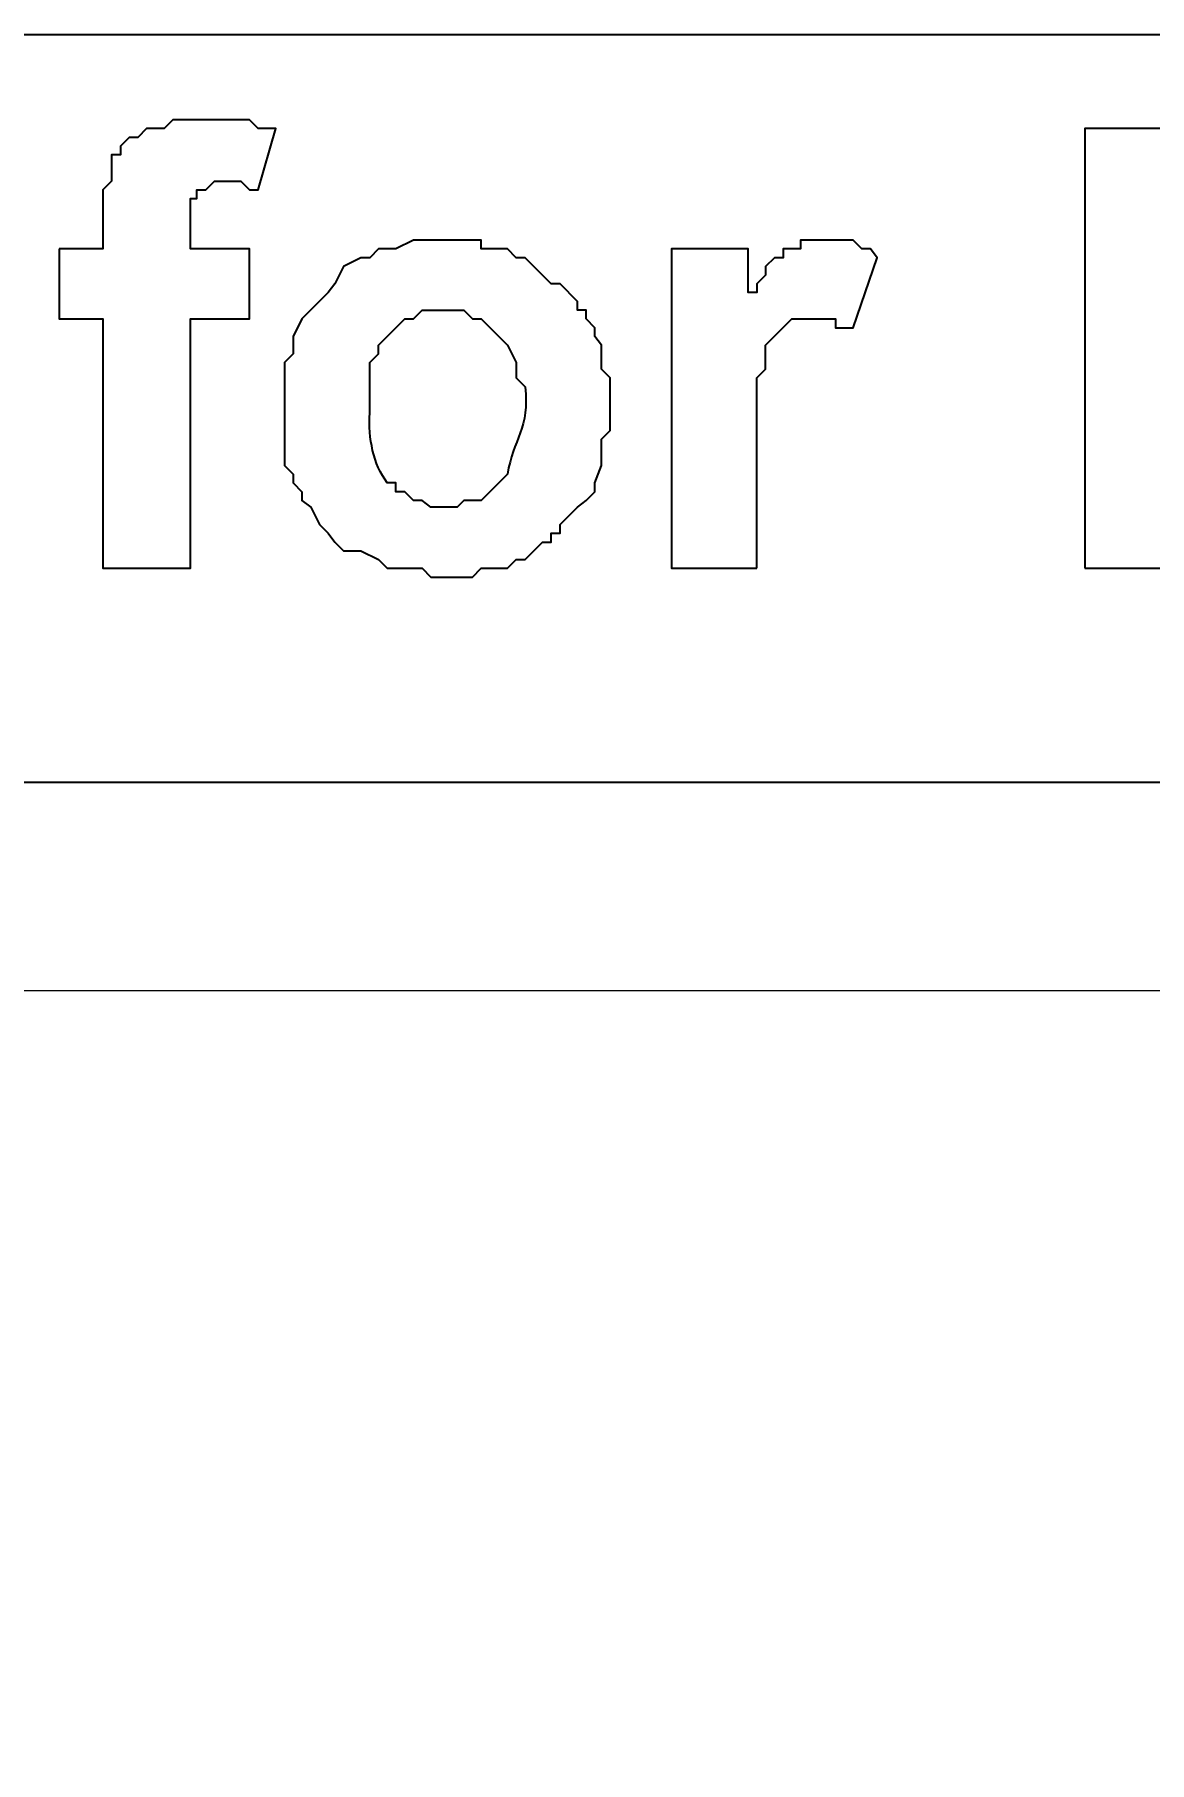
# Model space of a CAD drawing. Header units: millimetres. Extents: x -109 to -14.2, y -107.5 to -24.7.
# Drawn here: x -61.57 to -58.28, y -99.88 to -94.78 of the extents above; entities that cross this region are included whole.
import ezdxf

# ---------------------------------------------------------------- set-up
doc = ezdxf.new("R2010")
doc.units = ezdxf.units.MM
doc.header["$MEASUREMENT"] = 0
doc.layers.add('layer 1', color=7, linetype='Continuous')
doc.styles.get("Standard").update_dxf_attribs({"font": 'Deng.ttf'})
doc.dimstyles.get("Standard").update_dxf_attribs({"dimscale": 20, "dimtxt": 0.18, "dimasz": 0.18, "dimexe": 0.18, "dimexo": 0.0625, "dimgap": 0.09, "dimtad": 0, "dimtih": 1, "dimtoh": 1, "dimdec": 1, "dimzin": 0, "dimdsep": 46, "dimtxsty": 'Standard', "dimcen": 0.09, "dimadec": 0, "dimazin": 0, "dimtfac": 1, "dimtdec": 1, "dimtofl": 0, "dimtmove": 0, "dimatfit": 3, "dimfxl": 1, "dimtolj": 1, "dimtzin": 0, "dimarcsym": 0})

# ---------------------------------------------------------------- blocks, each defined once
blk = doc.blocks.new('*D4')
at = {"color": 0, "lineweight": -2, "transparency": 16777216}
for p, q in [((-87.8141, -96.3616), (-87.8141, -107.5402)), ((-30.8298, -96.3616), (-30.8298, -107.5402)), ((-84.2141, -103.9402), (-65.8407, -103.9402)), ((-34.4298, -103.9402), (-52.8032, -103.9402))]:
    blk.add_line(p, q, dxfattribs=at)
at = {"color": 0, "transparency": 16777216}
for points in [[(-84.2141, -103.3402), (-84.2141, -104.5402), (-87.8141, -103.9402)], [(-34.4298, -103.3402), (-34.4298, -104.5402), (-30.8298, -103.9402)]]:
    blk.add_solid(points, dxfattribs=at)
at = {"layer": 'Defpoints', "color": 0, "transparency": 16777216}
for p in [(-87.8141, -95.1116), (-30.8298, -95.1116), (-30.8298, -103.9402)]:
    blk.add_point(p, dxfattribs=at)
at = {"color": 0, "transparency": 16777216, "insert": (-59.3219, -103.9402), "char_height": 3.6, "attachment_point": 5}
blk.add_mtext('\\A1;57.0', dxfattribs=at)

msp = doc.modelspace()

# ---------------------------------------------------------------- linework, layer by layer
at = {"layer": 'layer 1', "color": 0}
for points, knots in [([(-75.7977, -94.7825), (-75.7977, -94.7825), (-75.7977, -96.9896), (-75.7977, -96.9896), (-75.7977, -96.9896), (-75.7977, -96.9896), (-42.8462, -96.9896), (-42.8462, -96.9896), (-42.8462, -96.9896), (-42.8462, -96.9896), (-42.8462, -94.7825), (-42.8462, -94.7825), (-42.8462, -94.7825), (-42.8462, -94.7825), (-75.7977, -94.7825), (-75.7977, -94.7825)], [0, 0, 0, 0, 0.2, 0.2, 0.2, 0.2, 0.4, 0.4, 0.4, 0.4, 0.6, 0.6, 0.6, 0.6, 1, 1, 1, 1]), ([(-61.4968, -95.415), (-61.4968, -95.415), (-61.3677, -95.415), (-61.3677, -95.415), (-61.3677, -95.415), (-61.3677, -95.415), (-61.3677, -95.2407), (-61.3677, -95.2407), (-61.3677, -95.2407), (-61.3677, -95.2407), (-61.3419, -95.2149), (-61.3419, -95.2149), (-61.3419, -95.2149), (-61.3419, -95.2149), (-61.3419, -95.1375), (-61.3419, -95.1375), (-61.3419, -95.1375), (-61.3419, -95.1375), (-61.3161, -95.1375), (-61.3161, -95.1375), (-61.3161, -95.1375), (-61.3161, -95.1375), (-61.3161, -95.1116), (-61.3161, -95.1116), (-61.3161, -95.1116), (-61.3161, -95.1116), (-61.2903, -95.0858), (-61.2903, -95.0858), (-61.2903, -95.0858), (-61.2903, -95.0858), (-61.2644, -95.0858), (-61.2644, -95.0858), (-61.2644, -95.0858), (-61.2644, -95.0858), (-61.2386, -95.06), (-61.2386, -95.06), (-61.2386, -95.06), (-61.2386, -95.06), (-61.187, -95.06), (-61.187, -95.06), (-61.187, -95.06), (-61.187, -95.06), (-61.1612, -95.0342), (-61.1612, -95.0342), (-61.1612, -95.0342), (-61.1612, -95.0342), (-61.1096, -95.0342), (-61.1096, -95.0342), (-61.1096, -95.0342), (-61.0515, -95.0342), (-60.9934, -95.0342), (-60.9353, -95.0342), (-60.9353, -95.0342), (-60.9353, -95.0342), (-60.9095, -95.06), (-60.9095, -95.06), (-60.9095, -95.06), (-60.9095, -95.06), (-60.8579, -95.06), (-60.8579, -95.06), (-60.8579, -95.06), (-60.8579, -95.06), (-60.9095, -95.2407), (-60.9095, -95.2407), (-60.9095, -95.2407), (-60.9095, -95.2407), (-60.9353, -95.2407), (-60.9353, -95.2407), (-60.9353, -95.2407), (-60.9353, -95.2407), (-60.9611, -95.2149), (-60.9611, -95.2149), (-60.9611, -95.2149), (-60.9611, -95.2149), (-61.0386, -95.2149), (-61.0386, -95.2149), (-61.0386, -95.2149), (-61.0386, -95.2149), (-61.0644, -95.2407), (-61.0644, -95.2407), (-61.0644, -95.2407), (-61.0644, -95.2407), (-61.0902, -95.2407), (-61.0902, -95.2407), (-61.0902, -95.2407), (-61.0902, -95.2407), (-61.0902, -95.2665), (-61.0902, -95.2665), (-61.0902, -95.2665), (-61.0902, -95.2665), (-61.1096, -95.2665), (-61.1096, -95.2665), (-61.1096, -95.2665), (-61.1096, -95.2665), (-61.1096, -95.415), (-61.1096, -95.415), (-61.1096, -95.415), (-61.1096, -95.415), (-60.9353, -95.415), (-60.9353, -95.415), (-60.9353, -95.415), (-60.9353, -95.415), (-60.9353, -95.6215), (-60.9353, -95.6215), (-60.9353, -95.6215), (-60.9353, -95.6215), (-61.1096, -95.6215), (-61.1096, -95.6215), (-61.1096, -95.6215), (-61.1096, -95.6215), (-61.1096, -96.3572), (-61.1096, -96.3572), (-61.1096, -96.3572), (-61.1096, -96.3572), (-61.3677, -96.3572), (-61.3677, -96.3572), (-61.3677, -96.3572), (-61.3677, -96.3572), (-61.3677, -95.6215), (-61.3677, -95.6215), (-61.3677, -95.6215), (-61.3677, -95.6215), (-61.4968, -95.6215), (-61.4968, -95.6215), (-61.4968, -95.6215), (-61.4968, -95.6215), (-61.4968, -95.415), (-61.4968, -95.415)], [0, 0, 0, 0, 0.030303, 0.030303, 0.030303, 0.030303, 0.060606, 0.060606, 0.060606, 0.060606, 0.090909, 0.090909, 0.090909, 0.090909, 0.121212, 0.121212, 0.121212, 0.121212, 0.151515, 0.151515, 0.151515, 0.151515, 0.181818, 0.181818, 0.181818, 0.181818, 0.212121, 0.212121, 0.212121, 0.212121, 0.242424, 0.242424, 0.242424, 0.242424, 0.272727, 0.272727, 0.272727, 0.272727, 0.30303, 0.30303, 0.30303, 0.30303, 0.333333, 0.333333, 0.333333, 0.333333, 0.363636, 0.363636, 0.363636, 0.363636, 0.393939, 0.393939, 0.393939, 0.393939, 0.424242, 0.424242, 0.424242, 0.424242, 0.454545, 0.454545, 0.454545, 0.454545, 0.484848, 0.484848, 0.484848, 0.484848, 0.515152, 0.515152, 0.515152, 0.515152, 0.545455, 0.545455, 0.545455, 0.545455, 0.575758, 0.575758, 0.575758, 0.575758, 0.606061, 0.606061, 0.606061, 0.606061, 0.636364, 0.636364, 0.636364, 0.636364, 0.666667, 0.666667, 0.666667, 0.666667, 0.69697, 0.69697, 0.69697, 0.69697, 0.727273, 0.727273, 0.727273, 0.727273, 0.757576, 0.757576, 0.757576, 0.757576, 0.787879, 0.787879, 0.787879, 0.787879, 0.818182, 0.818182, 0.818182, 0.818182, 0.848485, 0.848485, 0.848485, 0.848485, 0.878788, 0.878788, 0.878788, 0.878788, 0.909091, 0.909091, 0.909091, 0.909091, 0.939394, 0.939394, 0.939394, 0.939394, 1, 1, 1, 1]), ([(-58.4701, -96.3572), (-58.4701, -96.3572), (-58.4701, -95.06), (-58.4701, -95.06), (-58.4701, -95.06), (-58.4701, -95.06), (-57.6828, -95.06), (-57.6828, -95.06), (-57.6828, -95.06), (-57.6828, -95.06), (-57.657, -95.0858), (-57.657, -95.0858), (-57.657, -95.0858), (-57.657, -95.0858), (-57.5795, -95.0858), (-57.5795, -95.0858), (-57.5795, -95.0858), (-57.5795, -95.0858), (-57.5795, -95.1116), (-57.5795, -95.1116), (-57.5795, -95.1116), (-57.5795, -95.1116), (-57.5537, -95.1116), (-57.5537, -95.1116), (-57.5537, -95.1116), (-57.5537, -95.1116), (-57.5021, -95.1633), (-57.5021, -95.1633), (-57.5021, -95.1633), (-57.5021, -95.1633), (-57.4827, -95.1891), (-57.4827, -95.1891), (-57.4827, -95.1891), (-57.4827, -95.1891), (-57.4569, -95.2149), (-57.4569, -95.2149), (-57.4569, -95.2149), (-57.4569, -95.2149), (-57.4569, -95.2407), (-57.4569, -95.2407), (-57.4569, -95.2407), (-57.4569, -95.2407), (-57.4311, -95.2407), (-57.4311, -95.2407), (-57.4311, -95.2407), (-57.4311, -95.2407), (-57.4311, -95.3182), (-57.4311, -95.3182), (-57.4311, -95.3182), (-57.4311, -95.3182), (-57.4053, -95.344), (-57.4053, -95.344), (-57.4053, -95.344), (-57.4053, -95.344), (-57.4053, -95.4924), (-57.4053, -95.4924), (-57.4053, -95.4924), (-57.4053, -95.4924), (-57.4311, -95.544), (-57.4311, -95.544), (-57.4311, -95.544), (-57.4311, -95.544), (-57.4311, -95.5956), (-57.4311, -95.5956), (-57.4311, -95.5956), (-57.4311, -95.5956), (-57.4827, -95.6473), (-57.4827, -95.6473), (-57.4827, -95.6473), (-57.4827, -95.6473), (-57.4827, -95.6731), (-57.4827, -95.6731), (-57.4827, -95.6731), (-57.4827, -95.6731), (-57.5021, -95.6731), (-57.5021, -95.6731), (-57.5021, -95.6731), (-57.5021, -95.6731), (-57.5021, -95.6989), (-57.5021, -95.6989), (-57.5021, -95.6989), (-57.5021, -95.6989), (-57.5279, -95.6989), (-57.5279, -95.6989), (-57.5279, -95.6989), (-57.5714, -95.7311), (-57.6489, -95.7772), (-57.7086, -95.7699), (-57.7086, -95.7699), (-57.7086, -95.7699), (-57.7344, -95.7699), (-57.7344, -95.7699), (-57.7344, -95.7699), (-57.7344, -95.7699), (-57.7344, -95.7957), (-57.7344, -95.7957), (-57.7344, -95.7957), (-57.7344, -95.7957), (-57.7086, -95.7957), (-57.7086, -95.7957), (-57.7086, -95.7957), (-57.7086, -95.7957), (-57.6053, -95.899), (-57.6053, -95.899), (-57.6053, -95.899), (-57.6053, -95.899), (-57.5795, -95.899), (-57.5795, -95.899), (-57.5795, -95.899), (-57.5795, -95.899), (-57.5795, -95.9248), (-57.5795, -95.9248), (-57.5795, -95.9248), (-57.4613, -96.0242), (-57.525, -96.0222), (-57.4569, -96.1055), (-57.4569, -96.1055), (-57.4569, -96.1055), (-57.302, -96.3572), (-57.302, -96.3572), (-57.302, -96.3572), (-57.302, -96.3572), (-57.6053, -96.3572), (-57.6053, -96.3572), (-57.6053, -96.3572), (-57.6053, -96.3572), (-57.786, -96.0797), (-57.786, -96.0797), (-57.786, -96.0797), (-57.786, -96.0797), (-57.8118, -96.0797), (-57.8118, -96.0797), (-57.8118, -96.0797), (-57.8118, -96.0797), (-57.8118, -96.028), (-57.8118, -96.028), (-57.8118, -96.028), (-57.8118, -96.028), (-57.8376, -96.028), (-57.8376, -96.028), (-57.8376, -96.028), (-57.8376, -96.028), (-57.8635, -96.0022), (-57.8635, -96.0022), (-57.8635, -96.0022), (-57.8635, -96.0022), (-57.8893, -95.9506), (-57.8893, -95.9506), (-57.8893, -95.9506), (-57.8893, -95.9506), (-57.8893, -95.9248), (-57.8893, -95.9248), (-57.8893, -95.9248), (-57.8893, -95.9248), (-57.9086, -95.899), (-57.9086, -95.899), (-57.9086, -95.899), (-57.9086, -95.899), (-57.9344, -95.899), (-57.9344, -95.899), (-57.9344, -95.899), (-57.9344, -95.899), (-57.9344, -95.8732), (-57.9344, -95.8732), (-57.9344, -95.8732), (-57.9344, -95.8732), (-57.9603, -95.8473), (-57.9603, -95.8473), (-57.9603, -95.8473), (-57.9603, -95.8473), (-57.9861, -95.8473), (-57.9861, -95.8473), (-57.9861, -95.8473), (-57.9861, -95.8473), (-57.9861, -95.8215), (-57.9861, -95.8215), (-57.9861, -95.8215), (-57.9861, -95.8215), (-58.0119, -95.8215), (-58.0119, -95.8215), (-58.0119, -95.8215), (-58.0549, -95.8215), (-58.0979, -95.8215), (-58.141, -95.8215), (-58.141, -95.8215), (-58.141, -95.8215), (-58.1926, -95.8215), (-58.1926, -95.8215), (-58.1926, -95.8215), (-58.1926, -95.8215), (-58.1926, -96.3572), (-58.1926, -96.3572), (-58.1926, -96.3572), (-58.1926, -96.3572), (-58.4701, -96.3572), (-58.4701, -96.3572)], [0, 0, 0, 0, 0.02, 0.02, 0.02, 0.02, 0.04, 0.04, 0.04, 0.04, 0.06, 0.06, 0.06, 0.06, 0.08, 0.08, 0.08, 0.08, 0.1, 0.1, 0.1, 0.1, 0.12, 0.12, 0.12, 0.12, 0.14, 0.14, 0.14, 0.14, 0.16, 0.16, 0.16, 0.16, 0.18, 0.18, 0.18, 0.18, 0.2, 0.2, 0.2, 0.2, 0.22, 0.22, 0.22, 0.22, 0.24, 0.24, 0.24, 0.24, 0.26, 0.26, 0.26, 0.26, 0.28, 0.28, 0.28, 0.28, 0.3, 0.3, 0.3, 0.3, 0.32, 0.32, 0.32, 0.32, 0.34, 0.34, 0.34, 0.34, 0.36, 0.36, 0.36, 0.36, 0.38, 0.38, 0.38, 0.38, 0.4, 0.4, 0.4, 0.4, 0.42, 0.42, 0.42, 0.42, 0.44, 0.44, 0.44, 0.44, 0.46, 0.46, 0.46, 0.46, 0.48, 0.48, 0.48, 0.48, 0.5, 0.5, 0.5, 0.5, 0.52, 0.52, 0.52, 0.52, 0.54, 0.54, 0.54, 0.54, 0.56, 0.56, 0.56, 0.56, 0.58, 0.58, 0.58, 0.58, 0.6, 0.6, 0.6, 0.6, 0.62, 0.62, 0.62, 0.62, 0.64, 0.64, 0.64, 0.64, 0.66, 0.66, 0.66, 0.66, 0.68, 0.68, 0.68, 0.68, 0.7, 0.7, 0.7, 0.7, 0.72, 0.72, 0.72, 0.72, 0.74, 0.74, 0.74, 0.74, 0.76, 0.76, 0.76, 0.76, 0.78, 0.78, 0.78, 0.78, 0.8, 0.8, 0.8, 0.8, 0.82, 0.82, 0.82, 0.82, 0.84, 0.84, 0.84, 0.84, 0.86, 0.86, 0.86, 0.86, 0.88, 0.88, 0.88, 0.88, 0.9, 0.9, 0.9, 0.9, 0.92, 0.92, 0.92, 0.92, 0.94, 0.94, 0.94, 0.94, 0.96, 0.96, 0.96, 0.96, 1, 1, 1, 1]), ([(-60.8321, -95.8732), (-60.8321, -95.8732), (-60.8321, -95.7505), (-60.8321, -95.7505), (-60.8321, -95.7505), (-60.8321, -95.7505), (-60.8063, -95.7247), (-60.8063, -95.7247), (-60.8063, -95.7247), (-60.8063, -95.7247), (-60.8063, -95.6731), (-60.8063, -95.6731), (-60.8063, -95.6731), (-60.8063, -95.6731), (-60.7804, -95.6215), (-60.7804, -95.6215), (-60.7804, -95.6215), (-60.7804, -95.6215), (-60.703, -95.544), (-60.703, -95.544), (-60.703, -95.544), (-60.703, -95.544), (-60.6836, -95.5182), (-60.6836, -95.5182), (-60.6836, -95.5182), (-60.6836, -95.5182), (-60.6578, -95.4666), (-60.6578, -95.4666), (-60.6578, -95.4666), (-60.6578, -95.4666), (-60.6062, -95.4408), (-60.6062, -95.4408), (-60.6062, -95.4408), (-60.6062, -95.4408), (-60.5804, -95.4408), (-60.5804, -95.4408), (-60.5804, -95.4408), (-60.5804, -95.4408), (-60.5546, -95.415), (-60.5546, -95.415), (-60.5546, -95.415), (-60.5546, -95.415), (-60.5029, -95.415), (-60.5029, -95.415), (-60.5029, -95.415), (-60.5029, -95.415), (-60.4513, -95.3891), (-60.4513, -95.3891), (-60.4513, -95.3891), (-60.4513, -95.3891), (-60.2513, -95.3891), (-60.2513, -95.3891), (-60.2513, -95.3891), (-60.2513, -95.3891), (-60.2513, -95.415), (-60.2513, -95.415), (-60.2513, -95.415), (-60.2513, -95.415), (-60.1738, -95.415), (-60.1738, -95.415), (-60.1738, -95.415), (-60.1738, -95.415), (-60.148, -95.4408), (-60.148, -95.4408), (-60.148, -95.4408), (-60.148, -95.4408), (-60.1222, -95.4408), (-60.1222, -95.4408), (-60.1222, -95.4408), (-60.1222, -95.4408), (-60.0447, -95.5182), (-60.0447, -95.5182), (-60.0447, -95.5182), (-60.0447, -95.5182), (-60.0189, -95.5182), (-60.0189, -95.5182), (-60.0189, -95.5182), (-60.0189, -95.5182), (-59.9673, -95.5699), (-59.9673, -95.5699), (-59.9673, -95.5699), (-59.9673, -95.5699), (-59.9673, -95.5956), (-59.9673, -95.5956), (-59.9673, -95.5956), (-59.9673, -95.5956), (-59.9415, -95.5956), (-59.9415, -95.5956), (-59.9415, -95.5956), (-59.9415, -95.5956), (-59.9415, -95.6215), (-59.9415, -95.6215), (-59.9415, -95.6215), (-59.9415, -95.6215), (-59.9157, -95.6473), (-59.9157, -95.6473), (-59.9157, -95.6473), (-59.9157, -95.6473), (-59.9157, -95.6731), (-59.9157, -95.6731), (-59.9157, -95.6731), (-59.9157, -95.6731), (-59.8963, -95.6989), (-59.8963, -95.6989), (-59.8963, -95.6989), (-59.8963, -95.6989), (-59.8963, -95.7699), (-59.8963, -95.7699), (-59.8963, -95.7699), (-59.8963, -95.7699), (-59.8705, -95.7957), (-59.8705, -95.7957), (-59.8705, -95.7957), (-59.8705, -95.7957), (-59.8705, -95.9506), (-59.8705, -95.9506), (-59.8705, -95.9506), (-59.8705, -95.9506), (-59.8963, -95.9764), (-59.8963, -95.9764), (-59.8963, -95.9764), (-59.8963, -95.9764), (-59.8963, -96.0539), (-59.8963, -96.0539), (-59.8963, -96.0539), (-59.8963, -96.0539), (-59.9157, -96.1055), (-59.9157, -96.1055), (-59.9157, -96.1055), (-59.9157, -96.1055), (-59.9157, -96.1313), (-59.9157, -96.1313), (-59.9157, -96.1313), (-59.9157, -96.1313), (-59.9415, -96.1571), (-59.9415, -96.1571), (-59.9415, -96.1571), (-59.9415, -96.1571), (-59.9673, -96.1765), (-59.9673, -96.1765), (-59.9673, -96.1765), (-59.9673, -96.1765), (-60.0189, -96.2281), (-60.0189, -96.2281), (-60.0189, -96.2281), (-60.0189, -96.2281), (-60.0189, -96.2539), (-60.0189, -96.2539), (-60.0189, -96.2539), (-60.0189, -96.2539), (-60.0447, -96.2539), (-60.0447, -96.2539), (-60.0447, -96.2539), (-60.0447, -96.2539), (-60.0447, -96.2797), (-60.0447, -96.2797), (-60.0447, -96.2797), (-60.0447, -96.2797), (-60.0706, -96.2797), (-60.0706, -96.2797), (-60.0706, -96.2797), (-60.0706, -96.2797), (-60.1222, -96.3313), (-60.1222, -96.3313), (-60.1222, -96.3313), (-60.1222, -96.3313), (-60.148, -96.3313), (-60.148, -96.3313), (-60.148, -96.3313), (-60.148, -96.3313), (-60.1738, -96.3572), (-60.1738, -96.3572), (-60.1738, -96.3572), (-60.1738, -96.3572), (-60.2513, -96.3572), (-60.2513, -96.3572), (-60.2513, -96.3572), (-60.2513, -96.3572), (-60.2771, -96.383), (-60.2771, -96.383), (-60.2771, -96.383), (-60.2771, -96.383), (-60.3997, -96.383), (-60.3997, -96.383), (-60.3997, -96.383), (-60.3997, -96.383), (-60.4255, -96.3572), (-60.4255, -96.3572), (-60.4255, -96.3572), (-60.4255, -96.3572), (-60.5287, -96.3572), (-60.5287, -96.3572), (-60.5287, -96.3572), (-60.5287, -96.3572), (-60.5546, -96.3313), (-60.5546, -96.3313), (-60.5546, -96.3313), (-60.5546, -96.3313), (-60.6062, -96.3056), (-60.6062, -96.3056), (-60.6062, -96.3056), (-60.6062, -96.3056), (-60.6578, -96.3056), (-60.6578, -96.3056), (-60.6578, -96.3056), (-60.6578, -96.3056), (-60.6836, -96.2797), (-60.6836, -96.2797), (-60.6836, -96.2797), (-60.6836, -96.2797), (-60.703, -96.2539), (-60.703, -96.2539), (-60.703, -96.2539), (-60.703, -96.2539), (-60.7288, -96.2281), (-60.7288, -96.2281), (-60.7288, -96.2281), (-60.7288, -96.2281), (-60.7546, -96.1765), (-60.7546, -96.1765), (-60.7546, -96.1765), (-60.7546, -96.1765), (-60.7804, -96.1571), (-60.7804, -96.1571), (-60.7804, -96.1571), (-60.7804, -96.1571), (-60.7804, -96.1313), (-60.7804, -96.1313), (-60.7804, -96.1313), (-60.7804, -96.1313), (-60.8063, -96.1055), (-60.8063, -96.1055), (-60.8063, -96.1055), (-60.8063, -96.1055), (-60.8063, -96.0797), (-60.8063, -96.0797), (-60.8063, -96.0797), (-60.8063, -96.0797), (-60.8321, -96.0539), (-60.8321, -96.0539), (-60.8321, -96.0539), (-60.8321, -96.0539), (-60.8321, -95.8732), (-60.8321, -95.8732)], [0, 0, 0, 0, 0.016129, 0.016129, 0.016129, 0.016129, 0.032258, 0.032258, 0.032258, 0.032258, 0.048387, 0.048387, 0.048387, 0.048387, 0.064516, 0.064516, 0.064516, 0.064516, 0.080645, 0.080645, 0.080645, 0.080645, 0.096774, 0.096774, 0.096774, 0.096774, 0.112903, 0.112903, 0.112903, 0.112903, 0.129032, 0.129032, 0.129032, 0.129032, 0.145161, 0.145161, 0.145161, 0.145161, 0.16129, 0.16129, 0.16129, 0.16129, 0.177419, 0.177419, 0.177419, 0.177419, 0.193548, 0.193548, 0.193548, 0.193548, 0.209677, 0.209677, 0.209677, 0.209677, 0.225806, 0.225806, 0.225806, 0.225806, 0.241935, 0.241935, 0.241935, 0.241935, 0.258065, 0.258065, 0.258065, 0.258065, 0.274194, 0.274194, 0.274194, 0.274194, 0.290323, 0.290323, 0.290323, 0.290323, 0.306452, 0.306452, 0.306452, 0.306452, 0.322581, 0.322581, 0.322581, 0.322581, 0.33871, 0.33871, 0.33871, 0.33871, 0.354839, 0.354839, 0.354839, 0.354839, 0.370968, 0.370968, 0.370968, 0.370968, 0.387097, 0.387097, 0.387097, 0.387097, 0.403226, 0.403226, 0.403226, 0.403226, 0.419355, 0.419355, 0.419355, 0.419355, 0.435484, 0.435484, 0.435484, 0.435484, 0.451613, 0.451613, 0.451613, 0.451613, 0.467742, 0.467742, 0.467742, 0.467742, 0.483871, 0.483871, 0.483871, 0.483871, 0.5, 0.5, 0.5, 0.5, 0.516129, 0.516129, 0.516129, 0.516129, 0.532258, 0.532258, 0.532258, 0.532258, 0.548387, 0.548387, 0.548387, 0.548387, 0.564516, 0.564516, 0.564516, 0.564516, 0.580645, 0.580645, 0.580645, 0.580645, 0.596774, 0.596774, 0.596774, 0.596774, 0.612903, 0.612903, 0.612903, 0.612903, 0.629032, 0.629032, 0.629032, 0.629032, 0.645161, 0.645161, 0.645161, 0.645161, 0.66129, 0.66129, 0.66129, 0.66129, 0.677419, 0.677419, 0.677419, 0.677419, 0.693548, 0.693548, 0.693548, 0.693548, 0.709677, 0.709677, 0.709677, 0.709677, 0.725806, 0.725806, 0.725806, 0.725806, 0.741935, 0.741935, 0.741935, 0.741935, 0.758065, 0.758065, 0.758065, 0.758065, 0.774194, 0.774194, 0.774194, 0.774194, 0.790323, 0.790323, 0.790323, 0.790323, 0.806452, 0.806452, 0.806452, 0.806452, 0.822581, 0.822581, 0.822581, 0.822581, 0.83871, 0.83871, 0.83871, 0.83871, 0.854839, 0.854839, 0.854839, 0.854839, 0.870968, 0.870968, 0.870968, 0.870968, 0.887097, 0.887097, 0.887097, 0.887097, 0.903226, 0.903226, 0.903226, 0.903226, 0.919355, 0.919355, 0.919355, 0.919355, 0.935484, 0.935484, 0.935484, 0.935484, 0.951613, 0.951613, 0.951613, 0.951613, 0.967742, 0.967742, 0.967742, 0.967742, 1, 1, 1, 1]), ([(-59.4381, -96.3572), (-59.4381, -96.3572), (-59.6898, -96.3572), (-59.6898, -96.3572), (-59.6898, -96.3572), (-59.6898, -96.3572), (-59.6898, -95.415), (-59.6898, -95.415), (-59.6898, -95.415), (-59.6898, -95.415), (-59.4639, -95.415), (-59.4639, -95.415), (-59.4639, -95.415), (-59.4639, -95.415), (-59.4639, -95.544), (-59.4639, -95.544), (-59.4639, -95.544), (-59.4639, -95.544), (-59.4381, -95.544), (-59.4381, -95.544), (-59.4381, -95.544), (-59.4381, -95.544), (-59.4381, -95.5182), (-59.4381, -95.5182), (-59.4381, -95.5182), (-59.4381, -95.5182), (-59.4123, -95.4924), (-59.4123, -95.4924), (-59.4123, -95.4924), (-59.4123, -95.4924), (-59.4123, -95.4666), (-59.4123, -95.4666), (-59.4123, -95.4666), (-59.4123, -95.4666), (-59.3865, -95.4408), (-59.3865, -95.4408), (-59.3865, -95.4408), (-59.3865, -95.4408), (-59.3607, -95.4408), (-59.3607, -95.4408), (-59.3607, -95.4408), (-59.3607, -95.4408), (-59.3607, -95.415), (-59.3607, -95.415), (-59.3607, -95.415), (-59.3607, -95.415), (-59.309, -95.415), (-59.309, -95.415), (-59.309, -95.415), (-59.309, -95.415), (-59.309, -95.3891), (-59.309, -95.3891), (-59.309, -95.3891), (-59.309, -95.3891), (-59.1541, -95.3891), (-59.1541, -95.3891), (-59.1541, -95.3891), (-59.1541, -95.3891), (-59.1284, -95.415), (-59.1284, -95.415), (-59.1284, -95.415), (-59.1284, -95.415), (-59.1025, -95.415), (-59.1025, -95.415), (-59.1025, -95.415), (-59.1025, -95.415), (-59.0832, -95.4408), (-59.0832, -95.4408), (-59.0832, -95.4408), (-59.0832, -95.4408), (-59.1541, -95.6473), (-59.1541, -95.6473), (-59.1541, -95.6473), (-59.1541, -95.6473), (-59.2058, -95.6473), (-59.2058, -95.6473), (-59.2058, -95.6473), (-59.2058, -95.6473), (-59.2058, -95.6215), (-59.2058, -95.6215), (-59.2058, -95.6215), (-59.2058, -95.6215), (-59.3349, -95.6215), (-59.3349, -95.6215), (-59.3349, -95.6215), (-59.3349, -95.6215), (-59.4123, -95.6989), (-59.4123, -95.6989), (-59.4123, -95.6989), (-59.4123, -95.6989), (-59.4123, -95.7699), (-59.4123, -95.7699), (-59.4123, -95.7699), (-59.4123, -95.7699), (-59.4381, -95.7957), (-59.4381, -95.7957), (-59.4381, -95.7957), (-59.4381, -95.7957), (-59.4381, -96.0797), (-59.4381, -96.0797), (-59.4381, -96.0797), (-59.4381, -96.0797), (-59.4381, -96.3572), (-59.4381, -96.3572)], [0, 0, 0, 0, 0.037037, 0.037037, 0.037037, 0.037037, 0.074074, 0.074074, 0.074074, 0.074074, 0.111111, 0.111111, 0.111111, 0.111111, 0.148148, 0.148148, 0.148148, 0.148148, 0.185185, 0.185185, 0.185185, 0.185185, 0.222222, 0.222222, 0.222222, 0.222222, 0.259259, 0.259259, 0.259259, 0.259259, 0.296296, 0.296296, 0.296296, 0.296296, 0.333333, 0.333333, 0.333333, 0.333333, 0.37037, 0.37037, 0.37037, 0.37037, 0.407407, 0.407407, 0.407407, 0.407407, 0.444444, 0.444444, 0.444444, 0.444444, 0.481481, 0.481481, 0.481481, 0.481481, 0.518519, 0.518519, 0.518519, 0.518519, 0.555556, 0.555556, 0.555556, 0.555556, 0.592593, 0.592593, 0.592593, 0.592593, 0.62963, 0.62963, 0.62963, 0.62963, 0.666667, 0.666667, 0.666667, 0.666667, 0.703704, 0.703704, 0.703704, 0.703704, 0.740741, 0.740741, 0.740741, 0.740741, 0.777778, 0.777778, 0.777778, 0.777778, 0.814815, 0.814815, 0.814815, 0.814815, 0.851852, 0.851852, 0.851852, 0.851852, 0.888889, 0.888889, 0.888889, 0.888889, 0.925926, 0.925926, 0.925926, 0.925926, 1, 1, 1, 1]), ([(-60.5804, -95.8732), (-60.5804, -95.8732), (-60.5804, -95.899), (-60.5804, -95.899), (-60.5804, -95.899), (-60.5843, -95.9748), (-60.5708, -96.049), (-60.5287, -96.1055), (-60.5287, -96.1055), (-60.5287, -96.1055), (-60.5029, -96.1055), (-60.5029, -96.1055), (-60.5029, -96.1055), (-60.5029, -96.1055), (-60.5029, -96.1313), (-60.5029, -96.1313), (-60.5029, -96.1313), (-60.5029, -96.1313), (-60.4771, -96.1313), (-60.4771, -96.1313), (-60.4771, -96.1313), (-60.4771, -96.1313), (-60.4513, -96.1571), (-60.4513, -96.1571), (-60.4513, -96.1571), (-60.4513, -96.1571), (-60.4255, -96.1571), (-60.4255, -96.1571), (-60.4255, -96.1571), (-60.4255, -96.1571), (-60.3997, -96.1765), (-60.3997, -96.1765), (-60.3997, -96.1765), (-60.3997, -96.1765), (-60.3222, -96.1765), (-60.3222, -96.1765), (-60.3222, -96.1765), (-60.3222, -96.1765), (-60.3029, -96.1571), (-60.3029, -96.1571), (-60.3029, -96.1571), (-60.3029, -96.1571), (-60.2513, -96.1571), (-60.2513, -96.1571), (-60.2513, -96.1571), (-60.2513, -96.1571), (-60.1738, -96.0797), (-60.1738, -96.0797), (-60.1738, -96.0797), (-60.1582, -95.9767), (-60.1067, -95.9433), (-60.1222, -95.8215), (-60.1222, -95.8215), (-60.1222, -95.8215), (-60.148, -95.7957), (-60.148, -95.7957), (-60.148, -95.7957), (-60.148, -95.7957), (-60.148, -95.7505), (-60.148, -95.7505), (-60.148, -95.7505), (-60.148, -95.7505), (-60.1738, -95.6989), (-60.1738, -95.6989), (-60.1738, -95.6989), (-60.1738, -95.6989), (-60.2513, -95.6215), (-60.2513, -95.6215), (-60.2513, -95.6215), (-60.2513, -95.6215), (-60.2771, -95.6215), (-60.2771, -95.6215), (-60.2771, -95.6215), (-60.2771, -95.6215), (-60.3029, -95.5956), (-60.3029, -95.5956), (-60.3029, -95.5956), (-60.3029, -95.5956), (-60.4255, -95.5956), (-60.4255, -95.5956), (-60.4255, -95.5956), (-60.4255, -95.5956), (-60.4513, -95.6215), (-60.4513, -95.6215), (-60.4513, -95.6215), (-60.4513, -95.6215), (-60.4771, -95.6215), (-60.4771, -95.6215), (-60.4771, -95.6215), (-60.4771, -95.6215), (-60.5546, -95.6989), (-60.5546, -95.6989), (-60.5546, -95.6989), (-60.5546, -95.6989), (-60.5546, -95.7247), (-60.5546, -95.7247), (-60.5546, -95.7247), (-60.5546, -95.7247), (-60.5804, -95.7505), (-60.5804, -95.7505), (-60.5804, -95.7505), (-60.5804, -95.7505), (-60.5804, -95.8732), (-60.5804, -95.8732)], [0, 0, 0, 0, 0.037037, 0.037037, 0.037037, 0.037037, 0.074074, 0.074074, 0.074074, 0.074074, 0.111111, 0.111111, 0.111111, 0.111111, 0.148148, 0.148148, 0.148148, 0.148148, 0.185185, 0.185185, 0.185185, 0.185185, 0.222222, 0.222222, 0.222222, 0.222222, 0.259259, 0.259259, 0.259259, 0.259259, 0.296296, 0.296296, 0.296296, 0.296296, 0.333333, 0.333333, 0.333333, 0.333333, 0.37037, 0.37037, 0.37037, 0.37037, 0.407407, 0.407407, 0.407407, 0.407407, 0.444444, 0.444444, 0.444444, 0.444444, 0.481481, 0.481481, 0.481481, 0.481481, 0.518519, 0.518519, 0.518519, 0.518519, 0.555556, 0.555556, 0.555556, 0.555556, 0.592593, 0.592593, 0.592593, 0.592593, 0.62963, 0.62963, 0.62963, 0.62963, 0.666667, 0.666667, 0.666667, 0.666667, 0.703704, 0.703704, 0.703704, 0.703704, 0.740741, 0.740741, 0.740741, 0.740741, 0.777778, 0.777778, 0.777778, 0.777778, 0.814815, 0.814815, 0.814815, 0.814815, 0.851852, 0.851852, 0.851852, 0.851852, 0.888889, 0.888889, 0.888889, 0.888889, 0.925926, 0.925926, 0.925926, 0.925926, 1, 1, 1, 1])]:
    msp.add_open_spline(points, degree=3, knots=knots, dxfattribs=at)
at = {"layer": 'layer 1', "color": 0, "lineweight": 18}
msp.add_open_spline([(-85.323, -97.6027), (-85.323, -97.6027), (-33.3209, -97.6027), (-33.3209, -97.6027)], degree=3, dxfattribs=at)

# ---------------------------------------------------------------- dimensions: what is measured, and where the dimension line sits
dim = msp.add_linear_dim(base=(-30.8298, -103.9402), p1=(-87.8141, -95.1116), p2=(-30.8298, -95.1116), dimstyle='Standard')
dim.commit()
dim.dimension.update_dxf_attribs({"geometry": '*D4', "text_midpoint": (-59.3219, -103.9402)})

doc.saveas('drawing.dxf')
